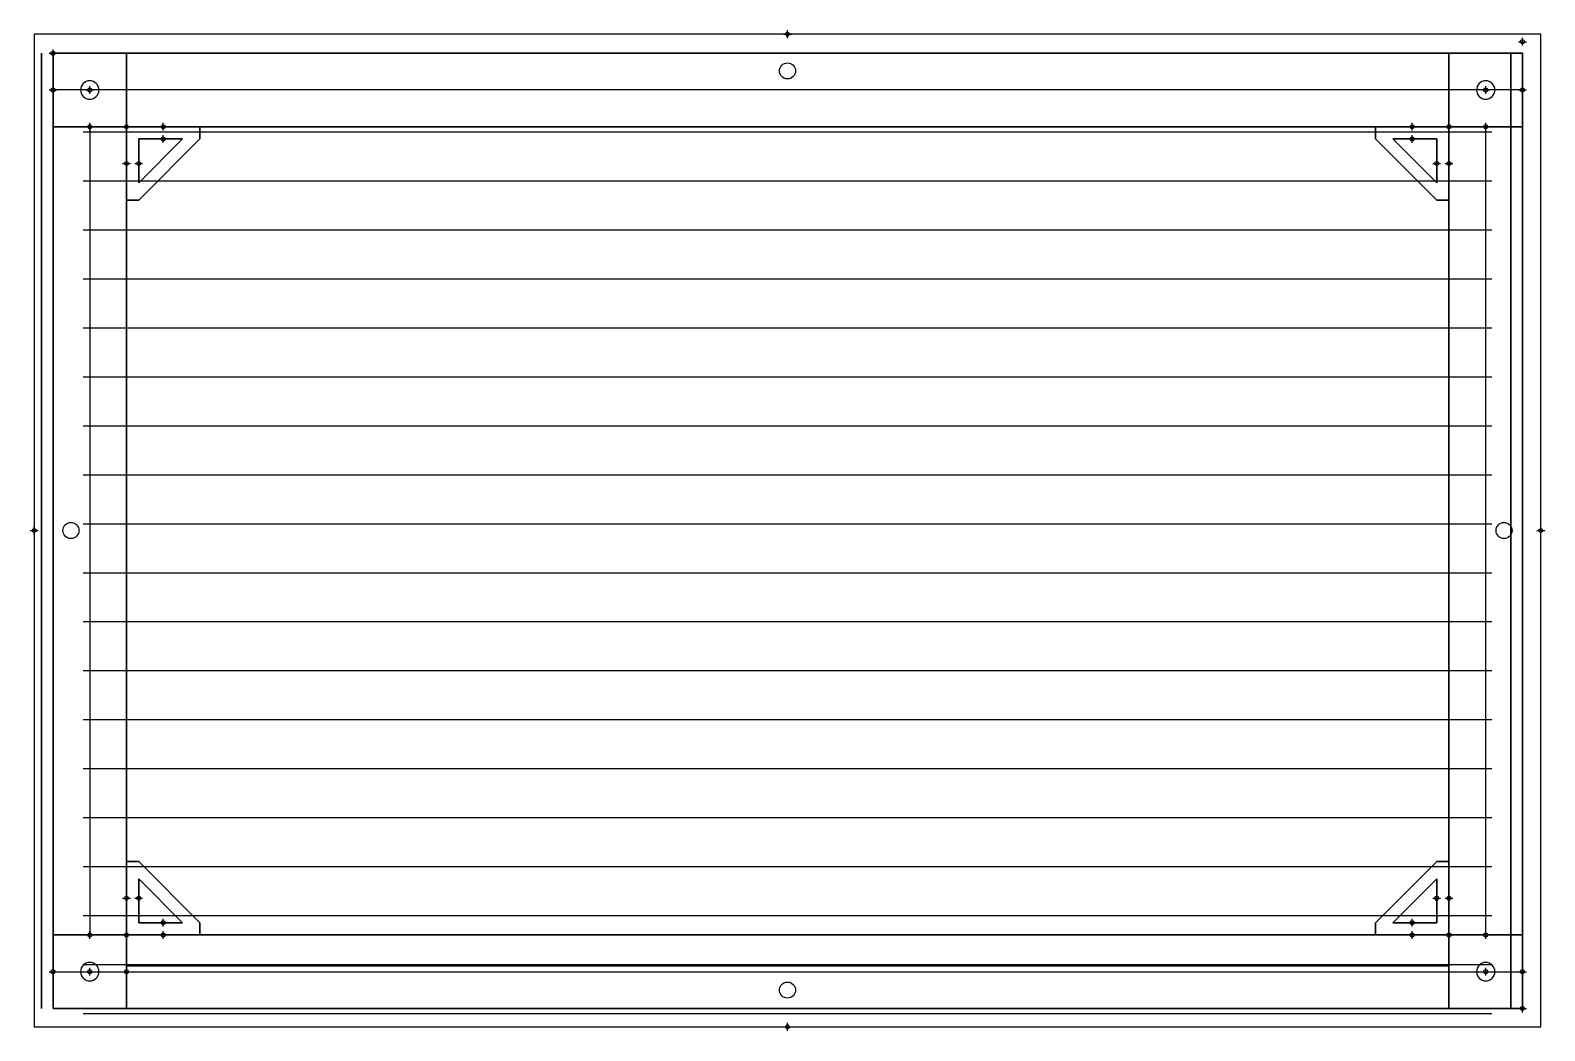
# Model space of a CAD drawing. Header units: inches. Extents: x -167 to 30, y -151 to 19.
# Drawn here: x -0.46 to 30.46, y -1.2 to 19.22 of the extents above.
import ezdxf

# ---------------------------------------------------------------- set-up
doc = ezdxf.new("R2010")
doc.units = ezdxf.units.IN
doc.header["$MEASUREMENT"] = 0
doc.header["$PDMODE"] = 34
doc.header["$PDSIZE"] = 0.08
doc.layers.add('AQME Points', color=7, linetype='Continuous')
doc.layers.add('AQME TSlots', color=7, linetype='Continuous')

# ---------------------------------------------------------------- blocks, each defined once
blk = doc.blocks.new('AQME_1515_20220524092915', base_point=(0.75, 0.75))
at = {"invisible_edges": 2}
for points in [[(0, 0), (1.5, 0), (1.5, 1.5), (0, 1.5)], [(1.5, 1.5), (0, 1.5), (0, 1.5, 16.5), (1.5, 1.5, 16.5)], [(0, 1.5), (0, 0), (0, 0, 16.5), (0, 1.5, 16.5)], [(0, 0, 16.5), (1.5, 0, 16.5), (1.5, 1.5, 16.5), (0, 1.5, 16.5)], [(1.5, 0), (1.5, 1.5), (1.5, 1.5, 16.5), (1.5, 0, 16.5)], [(0, 0), (1.5, 0), (1.5, 0, 16.5), (0, 0, 16.5)]]:
    blk.add_3dface(points, dxfattribs=at)
at = {"layer": 'AQME Points', "color": 3}
blk.add_point((0.75, 0.75), dxfattribs=at)
at = {"layer": 'AQME Points', "color": 2}
blk.add_point((0.75, 0.75, 16.5), dxfattribs=at)
at = {"layer": 'AQME TSlots', "color": 1}
for p, q in [((0.75, 1.5), (0.75, 1.5, 16.5)), ((0, 0.75), (0, 0.75, 16.5)), ((1.5, 0.75), (1.5, 0.75, 16.5)), ((0.75, 0), (0.75, 0, 16.5))]:
    blk.add_line(p, q, dxfattribs=at)
blk = doc.blocks.new('AQME_1515_20220524093431', base_point=(0.75, 0.75))
at = {"invisible_edges": 2}
for points in [[(0, 0), (1.5, 0), (1.5, 1.5), (0, 1.5)], [(1.5, 1.5), (0, 1.5), (0, 1.5, 30), (1.5, 1.5, 30)], [(0, 1.5), (0, 0), (0, 0, 30), (0, 1.5, 30)], [(0, 0, 30), (1.5, 0, 30), (1.5, 1.5, 30), (0, 1.5, 30)], [(1.5, 0), (1.5, 1.5), (1.5, 1.5, 30), (1.5, 0, 30)], [(0, 0), (1.5, 0), (1.5, 0, 30), (0, 0, 30)]]:
    blk.add_3dface(points, dxfattribs=at)
at = {"layer": 'AQME Points', "color": 3}
blk.add_point((0.75, 0.75), dxfattribs=at)
at = {"layer": 'AQME Points', "color": 2}
blk.add_point((0.75, 0.75, 30), dxfattribs=at)
at = {"layer": 'AQME TSlots', "color": 1}
for p, q in [((0.75, 1.5), (0.75, 1.5, 30)), ((0, 0.75), (0, 0.75, 30)), ((1.5, 0.75), (1.5, 0.75, 30)), ((0.75, 0), (0.75, 0, 30))]:
    blk.add_line(p, q, dxfattribs=at)
blk = doc.blocks.new('AQME_1515_20220524093540', base_point=(0.75, 0.75))
at = {"invisible_edges": 2}
for points in [[(0, 0), (1.5, 0), (1.5, 1.5), (0, 1.5)], [(1.5, 1.5), (0, 1.5), (0, 1.5, 30), (1.5, 1.5, 30)], [(0, 1.5), (0, 0), (0, 0, 30), (0, 1.5, 30)], [(0, 0, 30), (1.5, 0, 30), (1.5, 1.5, 30), (0, 1.5, 30)], [(1.5, 0), (1.5, 1.5), (1.5, 1.5, 30), (1.5, 0, 30)], [(0, 0), (1.5, 0), (1.5, 0, 30), (0, 0, 30)]]:
    blk.add_3dface(points, dxfattribs=at)
at = {"layer": 'AQME Points', "color": 3}
blk.add_point((0.75, 0.75), dxfattribs=at)
at = {"layer": 'AQME Points', "color": 2}
blk.add_point((0.75, 0.75, 30), dxfattribs=at)
at = {"layer": 'AQME TSlots', "color": 1}
for p, q in [((0.75, 1.5), (0.75, 1.5, 30)), ((0, 0.75), (0, 0.75, 30)), ((1.5, 0.75), (1.5, 0.75, 30)), ((0.75, 0), (0.75, 0, 30))]:
    blk.add_line(p, q, dxfattribs=at)
blk = doc.blocks.new('AQME_1515_20220524093627', base_point=(0.75, 0.75))
at = {"invisible_edges": 2}
for points in [[(0, 0), (1.5, 0), (1.5, 1.5), (0, 1.5)], [(1.5, 1.5), (0, 1.5), (0, 1.5, 16.5), (1.5, 1.5, 16.5)], [(0, 1.5), (0, 0), (0, 0, 16.5), (0, 1.5, 16.5)], [(0, 0, 16.5), (1.5, 0, 16.5), (1.5, 1.5, 16.5), (0, 1.5, 16.5)], [(1.5, 0), (1.5, 1.5), (1.5, 1.5, 16.5), (1.5, 0, 16.5)], [(0, 0), (1.5, 0), (1.5, 0, 16.5), (0, 0, 16.5)]]:
    blk.add_3dface(points, dxfattribs=at)
at = {"layer": 'AQME Points', "color": 3}
blk.add_point((0.75, 0.75), dxfattribs=at)
at = {"layer": 'AQME Points', "color": 2}
blk.add_point((0.75, 0.75, 16.5), dxfattribs=at)
at = {"layer": 'AQME TSlots', "color": 1}
for p, q in [((0.75, 1.5), (0.75, 1.5, 16.5)), ((0, 0.75), (0, 0.75, 16.5)), ((1.5, 0.75), (1.5, 0.75, 16.5)), ((0.75, 0), (0.75, 0, 16.5))]:
    blk.add_line(p, q, dxfattribs=at)
blk = doc.blocks.new('AQME_4332_20220524094103')
at = {"color": 1}
blk.add_circle((0, 0.75), 0.164, dxfattribs=at)
at = {"color": 1, "extrusion": (0, 1, 0)}
blk.add_circle((0, 0.75), 0.164, dxfattribs=at)
at = {"color": 3}
for p in [(0, 0.75), (0, 0)]:
    blk.add_point(p, dxfattribs=at)
at = {"color": 2}
blk.add_point((0, 0.75, 0.25), dxfattribs=at)
at = {"color": 2, "extrusion": (0, 1, 0)}
blk.add_point((0, 0.25, 0.75), dxfattribs=at)
at = {"color": 3, "extrusion": (0, 1, 0)}
blk.add_point((0, 0, 0.75), dxfattribs=at)
for points in [[(0.656, 0), (0.656, 1.5), (-0.656, 1.5), (-0.656, 0)], [(0.656, 1.5), (-0.656, 1.5), (-0.656, 1.5, 0.25), (0.656, 1.5, 0.25)], [(0.656, 0.25, 1.5), (0.656, 1.5, 0.25), (-0.656, 1.5, 0.25), (-0.656, 0.25, 1.5)], [(0.656, 0.25, 0.25), (0.656, 1.146, 0.25), (-0.656, 1.146, 0.25), (-0.656, 0.25, 0.25)], [(0.656, 0.25, 1.146), (0.656, 1.146, 0.25), (-0.656, 1.146, 0.25), (-0.656, 0.25, 1.146)], [(0.656, 0.25, 0.25), (-0.656, 0.25, 0.25), (-0.656, 0.25, 1.146), (0.656, 0.25, 1.146)], [(-0.656, 0, 1.5), (0.656, 0, 1.5), (0.656, 0.25, 1.5), (-0.656, 0.25, 1.5)]]:
    blk.add_3dface(points)
for points, invisible_edges in [([(-0.656, 1.5), (-0.656, 0), (-0.656, 0.25, 0.25), (-0.656, 1.5, 0.25)], 6), ([(-0.656, 0.25, 1.5), (-0.656, 0.25, 1.146), (-0.656, 1.146, 0.25), (-0.656, 1.5, 0.25)], 5), ([(0.656, 0), (0.656, 1.5), (0.656, 1.5, 0.25), (0.656, 0.25, 0.25)], 12), ([(0.656, 0.25, 1.5), (0.656, 0.25, 1.146), (0.656, 1.146, 0.25), (0.656, 1.5, 0.25)], 5), ([(-0.656, 0.25, 0.25), (-0.656, 0), (-0.656, 0, 1.5), (-0.656, 0.25, 1.5)], 9), ([(0.656, 0), (-0.656, 0), (-0.656, 0, 1.5), (0.656, 0, 1.5)], 8), ([(0.656, 0, 1.5), (0.656, 0), (0.656, 0.25, 0.25), (0.656, 0.25, 1.5)], 6)]:
    blk.add_3dface(points, dxfattribs=dict(invisible_edges=invisible_edges))
blk = doc.blocks.new('AQME_4332_20220524094125')
at = {"color": 1}
blk.add_circle((0, 0.75), 0.164, dxfattribs=at)
at = {"color": 1, "extrusion": (0, 1, 0)}
blk.add_circle((0, 0.75), 0.164, dxfattribs=at)
at = {"color": 3}
for p in [(0, 0.75), (0, 0)]:
    blk.add_point(p, dxfattribs=at)
at = {"color": 2}
blk.add_point((0, 0.75, 0.25), dxfattribs=at)
at = {"color": 2, "extrusion": (0, 1, 0)}
blk.add_point((0, 0.25, 0.75), dxfattribs=at)
at = {"color": 3, "extrusion": (0, 1, 0)}
blk.add_point((0, 0, 0.75), dxfattribs=at)
for points in [[(0.656, 0), (0.656, 1.5), (-0.656, 1.5), (-0.656, 0)], [(0.656, 1.5), (-0.656, 1.5), (-0.656, 1.5, 0.25), (0.656, 1.5, 0.25)], [(0.656, 0.25, 1.5), (0.656, 1.5, 0.25), (-0.656, 1.5, 0.25), (-0.656, 0.25, 1.5)], [(0.656, 0.25, 0.25), (0.656, 1.146, 0.25), (-0.656, 1.146, 0.25), (-0.656, 0.25, 0.25)], [(0.656, 0.25, 1.146), (0.656, 1.146, 0.25), (-0.656, 1.146, 0.25), (-0.656, 0.25, 1.146)], [(0.656, 0.25, 0.25), (-0.656, 0.25, 0.25), (-0.656, 0.25, 1.146), (0.656, 0.25, 1.146)], [(-0.656, 0, 1.5), (0.656, 0, 1.5), (0.656, 0.25, 1.5), (-0.656, 0.25, 1.5)]]:
    blk.add_3dface(points)
for points, invisible_edges in [([(-0.656, 1.5), (-0.656, 0), (-0.656, 0.25, 0.25), (-0.656, 1.5, 0.25)], 6), ([(-0.656, 0.25, 1.5), (-0.656, 0.25, 1.146), (-0.656, 1.146, 0.25), (-0.656, 1.5, 0.25)], 5), ([(0.656, 0), (0.656, 1.5), (0.656, 1.5, 0.25), (0.656, 0.25, 0.25)], 12), ([(0.656, 0.25, 1.5), (0.656, 0.25, 1.146), (0.656, 1.146, 0.25), (0.656, 1.5, 0.25)], 5), ([(-0.656, 0.25, 0.25), (-0.656, 0), (-0.656, 0, 1.5), (-0.656, 0.25, 1.5)], 9), ([(0.656, 0), (-0.656, 0), (-0.656, 0, 1.5), (0.656, 0, 1.5)], 8), ([(0.656, 0, 1.5), (0.656, 0), (0.656, 0.25, 0.25), (0.656, 0.25, 1.5)], 6)]:
    blk.add_3dface(points, dxfattribs=dict(invisible_edges=invisible_edges))
blk = doc.blocks.new('AQME_4332_20220524094149')
at = {"color": 1}
blk.add_circle((0, 0.75), 0.164, dxfattribs=at)
at = {"color": 1, "extrusion": (0, 1, 0)}
blk.add_circle((0, 0.75), 0.164, dxfattribs=at)
at = {"color": 3}
for p in [(0, 0.75), (0, 0)]:
    blk.add_point(p, dxfattribs=at)
at = {"color": 2}
blk.add_point((0, 0.75, 0.25), dxfattribs=at)
at = {"color": 2, "extrusion": (0, 1, 0)}
blk.add_point((0, 0.25, 0.75), dxfattribs=at)
at = {"color": 3, "extrusion": (0, 1, 0)}
blk.add_point((0, 0, 0.75), dxfattribs=at)
for points in [[(0.656, 0), (0.656, 1.5), (-0.656, 1.5), (-0.656, 0)], [(0.656, 1.5), (-0.656, 1.5), (-0.656, 1.5, 0.25), (0.656, 1.5, 0.25)], [(0.656, 0.25, 1.5), (0.656, 1.5, 0.25), (-0.656, 1.5, 0.25), (-0.656, 0.25, 1.5)], [(0.656, 0.25, 0.25), (0.656, 1.146, 0.25), (-0.656, 1.146, 0.25), (-0.656, 0.25, 0.25)], [(0.656, 0.25, 1.146), (0.656, 1.146, 0.25), (-0.656, 1.146, 0.25), (-0.656, 0.25, 1.146)], [(0.656, 0.25, 0.25), (-0.656, 0.25, 0.25), (-0.656, 0.25, 1.146), (0.656, 0.25, 1.146)], [(-0.656, 0, 1.5), (0.656, 0, 1.5), (0.656, 0.25, 1.5), (-0.656, 0.25, 1.5)]]:
    blk.add_3dface(points)
for points, invisible_edges in [([(-0.656, 1.5), (-0.656, 0), (-0.656, 0.25, 0.25), (-0.656, 1.5, 0.25)], 6), ([(-0.656, 0.25, 1.5), (-0.656, 0.25, 1.146), (-0.656, 1.146, 0.25), (-0.656, 1.5, 0.25)], 5), ([(0.656, 0), (0.656, 1.5), (0.656, 1.5, 0.25), (0.656, 0.25, 0.25)], 12), ([(0.656, 0.25, 1.5), (0.656, 0.25, 1.146), (0.656, 1.146, 0.25), (0.656, 1.5, 0.25)], 5), ([(-0.656, 0.25, 0.25), (-0.656, 0), (-0.656, 0, 1.5), (-0.656, 0.25, 1.5)], 9), ([(0.656, 0), (-0.656, 0), (-0.656, 0, 1.5), (0.656, 0, 1.5)], 8), ([(0.656, 0, 1.5), (0.656, 0), (0.656, 0.25, 0.25), (0.656, 0.25, 1.5)], 6)]:
    blk.add_3dface(points, dxfattribs=dict(invisible_edges=invisible_edges))
blk = doc.blocks.new('AQME_4332_20220524094204')
at = {"color": 1}
blk.add_circle((0, 0.75), 0.164, dxfattribs=at)
at = {"color": 1, "extrusion": (0, 1, 0)}
blk.add_circle((0, 0.75), 0.164, dxfattribs=at)
at = {"color": 3}
for p in [(0, 0.75), (0, 0)]:
    blk.add_point(p, dxfattribs=at)
at = {"color": 2}
blk.add_point((0, 0.75, 0.25), dxfattribs=at)
at = {"color": 2, "extrusion": (0, 1, 0)}
blk.add_point((0, 0.25, 0.75), dxfattribs=at)
at = {"color": 3, "extrusion": (0, 1, 0)}
blk.add_point((0, 0, 0.75), dxfattribs=at)
for points in [[(0.656, 0), (0.656, 1.5), (-0.656, 1.5), (-0.656, 0)], [(0.656, 1.5), (-0.656, 1.5), (-0.656, 1.5, 0.25), (0.656, 1.5, 0.25)], [(0.656, 0.25, 1.5), (0.656, 1.5, 0.25), (-0.656, 1.5, 0.25), (-0.656, 0.25, 1.5)], [(0.656, 0.25, 0.25), (0.656, 1.146, 0.25), (-0.656, 1.146, 0.25), (-0.656, 0.25, 0.25)], [(0.656, 0.25, 1.146), (0.656, 1.146, 0.25), (-0.656, 1.146, 0.25), (-0.656, 0.25, 1.146)], [(0.656, 0.25, 0.25), (-0.656, 0.25, 0.25), (-0.656, 0.25, 1.146), (0.656, 0.25, 1.146)], [(-0.656, 0, 1.5), (0.656, 0, 1.5), (0.656, 0.25, 1.5), (-0.656, 0.25, 1.5)]]:
    blk.add_3dface(points)
for points, invisible_edges in [([(-0.656, 1.5), (-0.656, 0), (-0.656, 0.25, 0.25), (-0.656, 1.5, 0.25)], 6), ([(-0.656, 0.25, 1.5), (-0.656, 0.25, 1.146), (-0.656, 1.146, 0.25), (-0.656, 1.5, 0.25)], 5), ([(0.656, 0), (0.656, 1.5), (0.656, 1.5, 0.25), (0.656, 0.25, 0.25)], 12), ([(0.656, 0.25, 1.5), (0.656, 0.25, 1.146), (0.656, 1.146, 0.25), (0.656, 1.5, 0.25)], 5), ([(-0.656, 0.25, 0.25), (-0.656, 0), (-0.656, 0, 1.5), (-0.656, 0.25, 1.5)], 9), ([(0.656, 0), (-0.656, 0), (-0.656, 0, 1.5), (0.656, 0, 1.5)], 8), ([(0.656, 0, 1.5), (0.656, 0), (0.656, 0.25, 0.25), (0.656, 0.25, 1.5)], 6)]:
    blk.add_3dface(points, dxfattribs=dict(invisible_edges=invisible_edges))
blk = doc.blocks.new('AQME_7508_20220526093052')
at = {"color": 1}
blk.add_circle((0, 0.75), 0.164, dxfattribs=at)
at = {"layer": 'AQME Points', "color": 3}
for p in [(0, 0), (0, 0, 0.5)]:
    blk.add_point(p, dxfattribs=at)
blk = doc.blocks.new('AQME_7508_20220526093106')
at = {"color": 1}
blk.add_circle((0, 0.75), 0.164, dxfattribs=at)
at = {"layer": 'AQME Points', "color": 3}
for p in [(0, 0), (0, 0, 0.5)]:
    blk.add_point(p, dxfattribs=at)
blk = doc.blocks.new('AQME_7508_20220526093129')
at = {"color": 1}
blk.add_circle((0, 0.75), 0.164, dxfattribs=at)
at = {"layer": 'AQME Points', "color": 3}
for p in [(0, 0), (0, 0, 0.5)]:
    blk.add_point(p, dxfattribs=at)
blk = doc.blocks.new('AQME_7508_20220526093142')
at = {"color": 1}
blk.add_circle((0, 0.75), 0.164, dxfattribs=at)
at = {"layer": 'AQME Points', "color": 3}
for p in [(0, 0), (0, 0, 0.5)]:
    blk.add_point(p, dxfattribs=at)
blk = doc.blocks.new('AQME_2815_20220526093144', base_point=(0.375, -0.375))
at = {"color": 1, "true_color": 0xff0000}
for p, q in [((0, 0), (0, -20.264)), ((30.759, 0), (0, 0)), ((30.759, -20.264), (30.759, 0)), ((0, -20.264), (30.759, -20.264))]:
    blk.add_line(p, q, dxfattribs=at)
at = {"color": 8}
for p, q in [((1, -0.264), (29.759, -0.264)), ((1, -1.264), (29.759, -1.264)), ((1, -2.264), (29.759, -2.264)), ((1, -3.264), (29.759, -3.264)), ((1, -4.264), (29.759, -4.264)), ((1, -5.264), (29.759, -5.264)), ((1, -6.264), (29.759, -6.264)), ((1, -7.264), (29.759, -7.264)), ((1, -8.264), (29.759, -8.264)), ((1, -9.264), (29.759, -9.264)), ((1, -10.264), (29.759, -10.264)), ((1, -11.264), (29.759, -11.264)), ((1, -12.264), (29.759, -12.264)), ((1, -13.264), (29.759, -13.264)), ((1, -14.264), (29.759, -14.264)), ((1, -15.264), (29.759, -15.264)), ((1, -16.264), (29.759, -16.264)), ((1, -17.264), (29.759, -17.264)), ((1, -18.264), (29.759, -18.264))]:
    blk.add_line(p, q, dxfattribs=at)
at = {"invisible_edges": 15}
for points in [[(0, 0), (0, -20.264), (30.759, -20.264), (30.759, 0)], [(0, 0, 0.5), (0, -20.264, 0.5), (30.759, -20.264, 0.5), (30.759, 0, 0.5)]]:
    blk.add_3dface(points, dxfattribs=at)
at = {"layer": 'AQME Points', "color": 3}
blk.add_point((0.375, -0.375), dxfattribs=at)
for name, p, rotation in [('AQME_7508_20220526093106', (15.38, 0), 180), ('AQME_7508_20220526093142', (0, -10.132), 270), ('AQME_7508_20220526093129', (30.759, -10.132), 90)]:
    blk.add_blockref(name, p, dxfattribs=dict(rotation=rotation))
blk.add_blockref('AQME_7508_20220526093052', (15.38, -20.264))
blk = doc.blocks.new('AQME_1515_20220526100618', base_point=(0.75, 0.75))
at = {"color": 4}
blk.add_circle((0.75, 0.75, 28.5), 0.188, dxfattribs=at)
at = {"invisible_edges": 2}
for points in [[(0, 0), (1.5, 0), (1.5, 1.5), (0, 1.5)], [(1.5, 1.5), (0, 1.5), (0, 1.5, 28.5), (1.5, 1.5, 28.5)], [(0, 1.5), (0, 0), (0, 0, 28.5), (0, 1.5, 28.5)], [(0, 0, 28.5), (1.5, 0, 28.5), (1.5, 1.5, 28.5), (0, 1.5, 28.5)], [(1.5, 0), (1.5, 1.5), (1.5, 1.5, 28.5), (1.5, 0, 28.5)], [(0, 0), (1.5, 0), (1.5, 0, 28.5), (0, 0, 28.5)]]:
    blk.add_3dface(points, dxfattribs=at)
at = {"layer": 'AQME Points', "color": 3}
blk.add_point((0.75, 0.75), dxfattribs=at)
at = {"layer": 'AQME Points', "color": 2}
blk.add_point((0.75, 0.75, 28.5), dxfattribs=at)
at = {"layer": 'AQME TSlots', "color": 1}
for p, q in [((0.75, 1.5), (0.75, 1.5, 28.5)), ((0, 0.75), (0, 0.75, 28.5)), ((1.5, 0.75), (1.5, 0.75, 28.5)), ((0.75, 0), (0.75, 0, 28.5))]:
    blk.add_line(p, q, dxfattribs=at)
blk = doc.blocks.new('AQME_1515_20220526100630', base_point=(0.75, 0.75))
at = {"color": 4}
blk.add_circle((0.75, 0.75, 28.5), 0.188, dxfattribs=at)
at = {"invisible_edges": 2}
for points in [[(0, 0), (1.5, 0), (1.5, 1.5), (0, 1.5)], [(1.5, 1.5), (0, 1.5), (0, 1.5, 28.5), (1.5, 1.5, 28.5)], [(0, 1.5), (0, 0), (0, 0, 28.5), (0, 1.5, 28.5)], [(0, 0, 28.5), (1.5, 0, 28.5), (1.5, 1.5, 28.5), (0, 1.5, 28.5)], [(1.5, 0), (1.5, 1.5), (1.5, 1.5, 28.5), (1.5, 0, 28.5)], [(0, 0), (1.5, 0), (1.5, 0, 28.5), (0, 0, 28.5)]]:
    blk.add_3dface(points, dxfattribs=at)
at = {"layer": 'AQME Points', "color": 3}
blk.add_point((0.75, 0.75), dxfattribs=at)
at = {"layer": 'AQME Points', "color": 2}
blk.add_point((0.75, 0.75, 28.5), dxfattribs=at)
at = {"layer": 'AQME TSlots', "color": 1}
for p, q in [((0.75, 1.5), (0.75, 1.5, 28.5)), ((0, 0.75), (0, 0.75, 28.5)), ((1.5, 0.75), (1.5, 0.75, 28.5)), ((0.75, 0), (0.75, 0, 28.5))]:
    blk.add_line(p, q, dxfattribs=at)
blk = doc.blocks.new('AQME_1515_20220526100733', base_point=(0.75, 0.75))
at = {"color": 4}
blk.add_circle((0.75, 0.75, 28.5), 0.188, dxfattribs=at)
at = {"invisible_edges": 2}
for points in [[(0, 0), (1.5, 0), (1.5, 1.5), (0, 1.5)], [(1.5, 1.5), (0, 1.5), (0, 1.5, 28.5), (1.5, 1.5, 28.5)], [(0, 1.5), (0, 0), (0, 0, 28.5), (0, 1.5, 28.5)], [(0, 0, 28.5), (1.5, 0, 28.5), (1.5, 1.5, 28.5), (0, 1.5, 28.5)], [(1.5, 0), (1.5, 1.5), (1.5, 1.5, 28.5), (1.5, 0, 28.5)], [(0, 0), (1.5, 0), (1.5, 0, 28.5), (0, 0, 28.5)]]:
    blk.add_3dface(points, dxfattribs=at)
at = {"layer": 'AQME Points', "color": 3}
blk.add_point((0.75, 0.75), dxfattribs=at)
at = {"layer": 'AQME Points', "color": 2}
blk.add_point((0.75, 0.75, 28.5), dxfattribs=at)
at = {"layer": 'AQME TSlots', "color": 1}
for p, q in [((0.75, 1.5), (0.75, 1.5, 28.5)), ((0, 0.75), (0, 0.75, 28.5)), ((1.5, 0.75), (1.5, 0.75, 28.5)), ((0.75, 0), (0.75, 0, 28.5))]:
    blk.add_line(p, q, dxfattribs=at)
blk = doc.blocks.new('AQME_1515_20220526100812', base_point=(0.75, 0.75))
at = {"color": 4}
blk.add_circle((0.75, 0.75, 28.5), 0.188, dxfattribs=at)
at = {"invisible_edges": 2}
for points in [[(0, 0), (1.5, 0), (1.5, 1.5), (0, 1.5)], [(1.5, 1.5), (0, 1.5), (0, 1.5, 28.5), (1.5, 1.5, 28.5)], [(0, 1.5), (0, 0), (0, 0, 28.5), (0, 1.5, 28.5)], [(0, 0, 28.5), (1.5, 0, 28.5), (1.5, 1.5, 28.5), (0, 1.5, 28.5)], [(1.5, 0), (1.5, 1.5), (1.5, 1.5, 28.5), (1.5, 0, 28.5)], [(0, 0), (1.5, 0), (1.5, 0, 28.5), (0, 0, 28.5)]]:
    blk.add_3dface(points, dxfattribs=at)
at = {"layer": 'AQME Points', "color": 3}
blk.add_point((0.75, 0.75), dxfattribs=at)
at = {"layer": 'AQME Points', "color": 2}
blk.add_point((0.75, 0.75, 28.5), dxfattribs=at)
at = {"layer": 'AQME TSlots', "color": 1}
for p, q in [((0.75, 1.5), (0.75, 1.5, 28.5)), ((0, 0.75), (0, 0.75, 28.5)), ((1.5, 0.75), (1.5, 0.75, 28.5)), ((0.75, 0), (0.75, 0, 28.5))]:
    blk.add_line(p, q, dxfattribs=at)
blk = doc.blocks.new('AQME_2650_20220527092613', base_point=(0, 0, 0.236))
at = {"color": 1, "true_color": 0xff0000}
for p, q in [((0, 0), (0, -19.5)), ((28.5, 0), (0, 0)), ((28.5, -19.5), (28.5, 0)), ((0, -19.5), (28.5, -19.5))]:
    blk.add_line(p, q, dxfattribs=at)
at = {"invisible_edges": 15}
for points in [[(0, 0), (0, -19.5), (28.5, -19.5), (28.5, 0)], [(0, 0, 0.236), (0, -19.5, 0.236), (28.5, -19.5, 0.236), (28.5, 0, 0.236)]]:
    blk.add_3dface(points, dxfattribs=at)
at = {"layer": 'AQME Points', "color": 3}
blk.add_point((0, 0, 0.236), dxfattribs=at)
blk = doc.blocks.new('AQME_2650_20220527095803', base_point=(0, 0, 0.236))
at = {"color": 1, "true_color": 0xff0000}
for p, q in [((0, 0), (0, -28.5)), ((30, 0), (0, 0)), ((30, -28.5), (30, 0)), ((0, -28.5), (30, -28.5))]:
    blk.add_line(p, q, dxfattribs=at)
at = {"invisible_edges": 15}
for points in [[(0, 0), (0, -28.5), (30, -28.5), (30, 0)], [(0, 0, 0.236), (0, -28.5, 0.236), (30, -28.5, 0.236), (30, 0, 0.236)]]:
    blk.add_3dface(points, dxfattribs=at)
at = {"layer": 'AQME Points', "color": 3}
blk.add_point((0, 0, 0.236), dxfattribs=at)
blk = doc.blocks.new('AQME_2650_20220527100010', base_point=(0, 0, 0.236))
at = {"color": 1, "true_color": 0xff0000}
for p, q in [((0, 0), (0, -28.5)), ((19.5, 0), (0, 0)), ((19.5, -28.5), (19.5, 0)), ((0, -28.5), (19.5, -28.5))]:
    blk.add_line(p, q, dxfattribs=at)
at = {"invisible_edges": 15}
for points in [[(0, 0), (0, -28.5), (19.5, -28.5), (19.5, 0)], [(0, 0, 0.236), (0, -28.5, 0.236), (19.5, -28.5, 0.236), (19.5, 0, 0.236)]]:
    blk.add_3dface(points, dxfattribs=at)
at = {"layer": 'AQME Points', "color": 3}
blk.add_point((0, 0, 0.236), dxfattribs=at)
blk = doc.blocks.new('AQME_2650_20220530234812', base_point=(0, 0, 0.118))
at = {"color": 1, "true_color": 0xff0000}
for p, q in [((0, 0), (0, -14.25)), ((27, 0), (0, 0)), ((27, -14.25), (27, 0)), ((0, -14.25), (27, -14.25))]:
    blk.add_line(p, q, dxfattribs=at)
at = {"invisible_edges": 15}
for points in [[(0, 0), (0, -14.25), (27, -14.25), (27, 0)], [(0, 0, 0.236), (0, -14.25, 0.236), (27, -14.25, 0.236), (27, 0, 0.236)]]:
    blk.add_3dface(points, dxfattribs=at)
at = {"layer": 'AQME Points', "color": 3}
blk.add_point((0, 0, 0.118), dxfattribs=at)

msp = doc.modelspace()

# ---------------------------------------------------------------- block references
at = {"rotation": 179.9999999999998}
msp.add_blockref('AQME_2815_20220526093144', (30, -0.75, 0.75), dxfattribs=at)
at = {"extrusion": (-7.10543e-15, 1, -5.32907e-15)}
msp.add_blockref('AQME_2650_20220527095803', (-30, -0.75, 18.986), dxfattribs=at)
at = {"extrusion": (1, -8.88178e-15, -1.77636e-15), "rotation": 269.9999999999997}
msp.add_blockref('AQME_2650_20220527092613', (18.75, -0.75), dxfattribs=at)
at = {"extrusion": (2.36848e-15, 3.10862e-15, -1), "rotation": 89.99999999999991}
msp.add_blockref('AQME_1515_20220526100630', (-0.75, 18, 0.75), dxfattribs=at)
at = {"extrusion": (4.73695e-15, 3.9968e-15, -1), "rotation": 270.0000000000001}
msp.add_blockref('AQME_1515_20220526100618', (-29.25, 18, 0.75), dxfattribs=at)
at = {"extrusion": (1, 1.13596e-28, 1.59872e-14), "rotation": 359.9999999999995}
msp.add_blockref('AQME_2650_20220527100010', (-0.75, -0.75, 30), dxfattribs=at)
at = {"extrusion": (-1, 1.72253e-15, -4.73695e-15), "rotation": 269.9999999999998}
msp.add_blockref('AQME_1515_20220524093540', (-18, 0, -30), dxfattribs=at)
at = {"extrusion": (1, 1.73599e-15, 1.4803e-15), "rotation": 90.00000000000014}
msp.add_blockref('AQME_4332_20220524094103', (17.25, 0, 1.5), dxfattribs=at)
at = {"extrusion": (-1.65793e-15, -1, -4.73695e-15), "rotation": 90.00000000000027}
msp.add_blockref('AQME_4332_20220524094204', (28.5, 0, -17.25), dxfattribs=at)
at = {"extrusion": (1.73688e-15, -1, -3.55271e-15), "rotation": 270.0000000000001}
msp.add_blockref('AQME_1515_20220524093627', (0.75, 0, -17.25), dxfattribs=at)
at = {"extrusion": (4.03717e-17, 1, -3.62673e-15), "rotation": 89.99999999999987}
msp.add_blockref('AQME_4332_20220524094125', (-1.5, 0, 0.75), dxfattribs=at)
at = {"extrusion": (-1, 3.55271e-15, -3.55271e-15), "rotation": 90.0000000000001}
msp.add_blockref('AQME_4332_20220524094149', (-0.75, 0, -28.5), dxfattribs=at)
at = {"extrusion": (1, -1.77636e-15, 1.77636e-15)}
msp.add_blockref('AQME_1515_20220524093431', (0, 0), dxfattribs=at)
at = {"extrusion": (1.77636e-15, -3.15544e-30, -1), "rotation": 90.0000000000001}
msp.add_blockref('AQME_1515_20220526100733', (-0.75, 0, 0.75), dxfattribs=at)
at = {"extrusion": (-1.77636e-15, 1, -8.89501e-30), "rotation": 269.9999999999997}
msp.add_blockref('AQME_1515_20220524092915', (-29.25, 0, 0.75), dxfattribs=at)
at = {"extrusion": (-1.77636e-15, -1.52059e-29, -1), "rotation": 269.9999999999999}
msp.add_blockref('AQME_1515_20220526100812', (-29.25, 0, 0.75), dxfattribs=at)
at = {"extrusion": (0, -1, 1.77636e-15)}
for p in [(1.5, -0.75), (1.5, -15)]:
    msp.add_blockref('AQME_2650_20220530234812', p, dxfattribs=at)

doc.saveas('drawing.dxf')
